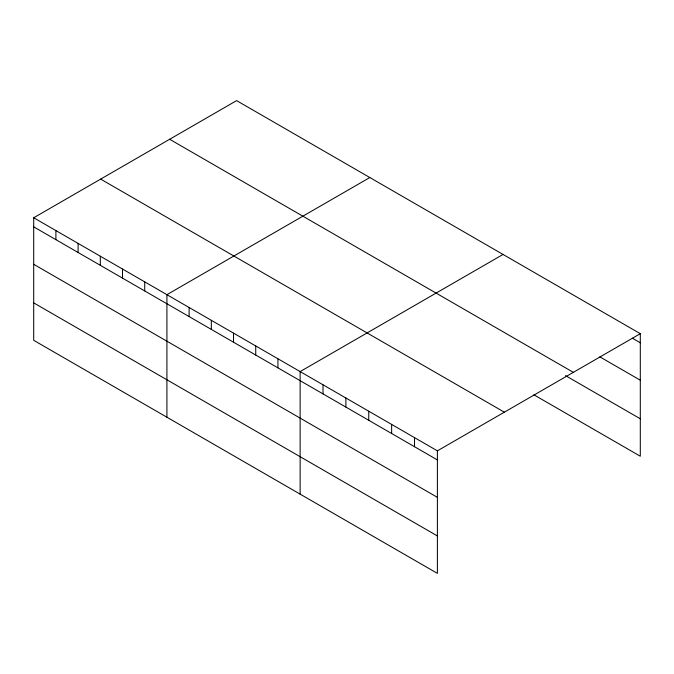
<?xml version="1.0" encoding="UTF-8"?>
<svg xmlns="http://www.w3.org/2000/svg" width="674" height="674" viewBox="0 0 674 674"><rect width="100%" height="100%" fill="white"/><g stroke="black" fill="none" stroke-linecap="round" stroke-linejoin="round"><path stroke-width="1.01" d="M33.7 217.769L437.392 450.839L437.392 573.38L33.7 340.311L33.7 217.769L236.608 100.62L640.3 333.689L640.3 456.231L533.842 394.77M369.824 177.532L166.916 294.681L166.916 417.223M503.048 254.443L300.132 371.593L300.132 494.135M437.392 450.839L640.3 333.689M632.38 338.196L640.3 342.771M599.826 356.841L640.3 380.212M169.646 139.274L573.338 372.343M565.511 375.612L640.3 418.79M100.662 179.107L504.354 412.176M33.7 226.852L437.392 459.921M33.7 264.292L437.392 497.361M33.7 302.87L437.392 535.94M414.518 437.628L414.518 446.71M391.636 424.418L391.636 433.5M368.762 411.216L368.762 420.298M345.888 398.005L345.888 407.088M323.014 384.803L323.014 393.877M277.932 358.77L277.932 367.852M255.732 345.956L255.732 355.038M233.524 333.133L233.524 342.215M211.324 320.319L211.324 329.401M189.124 307.496L189.124 316.578M144.716 281.858L144.716 290.941M122.508 269.044L122.508 278.126M100.308 256.221L100.308 265.303M78.108 243.407L78.108 252.489M55.9 230.584L55.9 239.666"/></g></svg>
